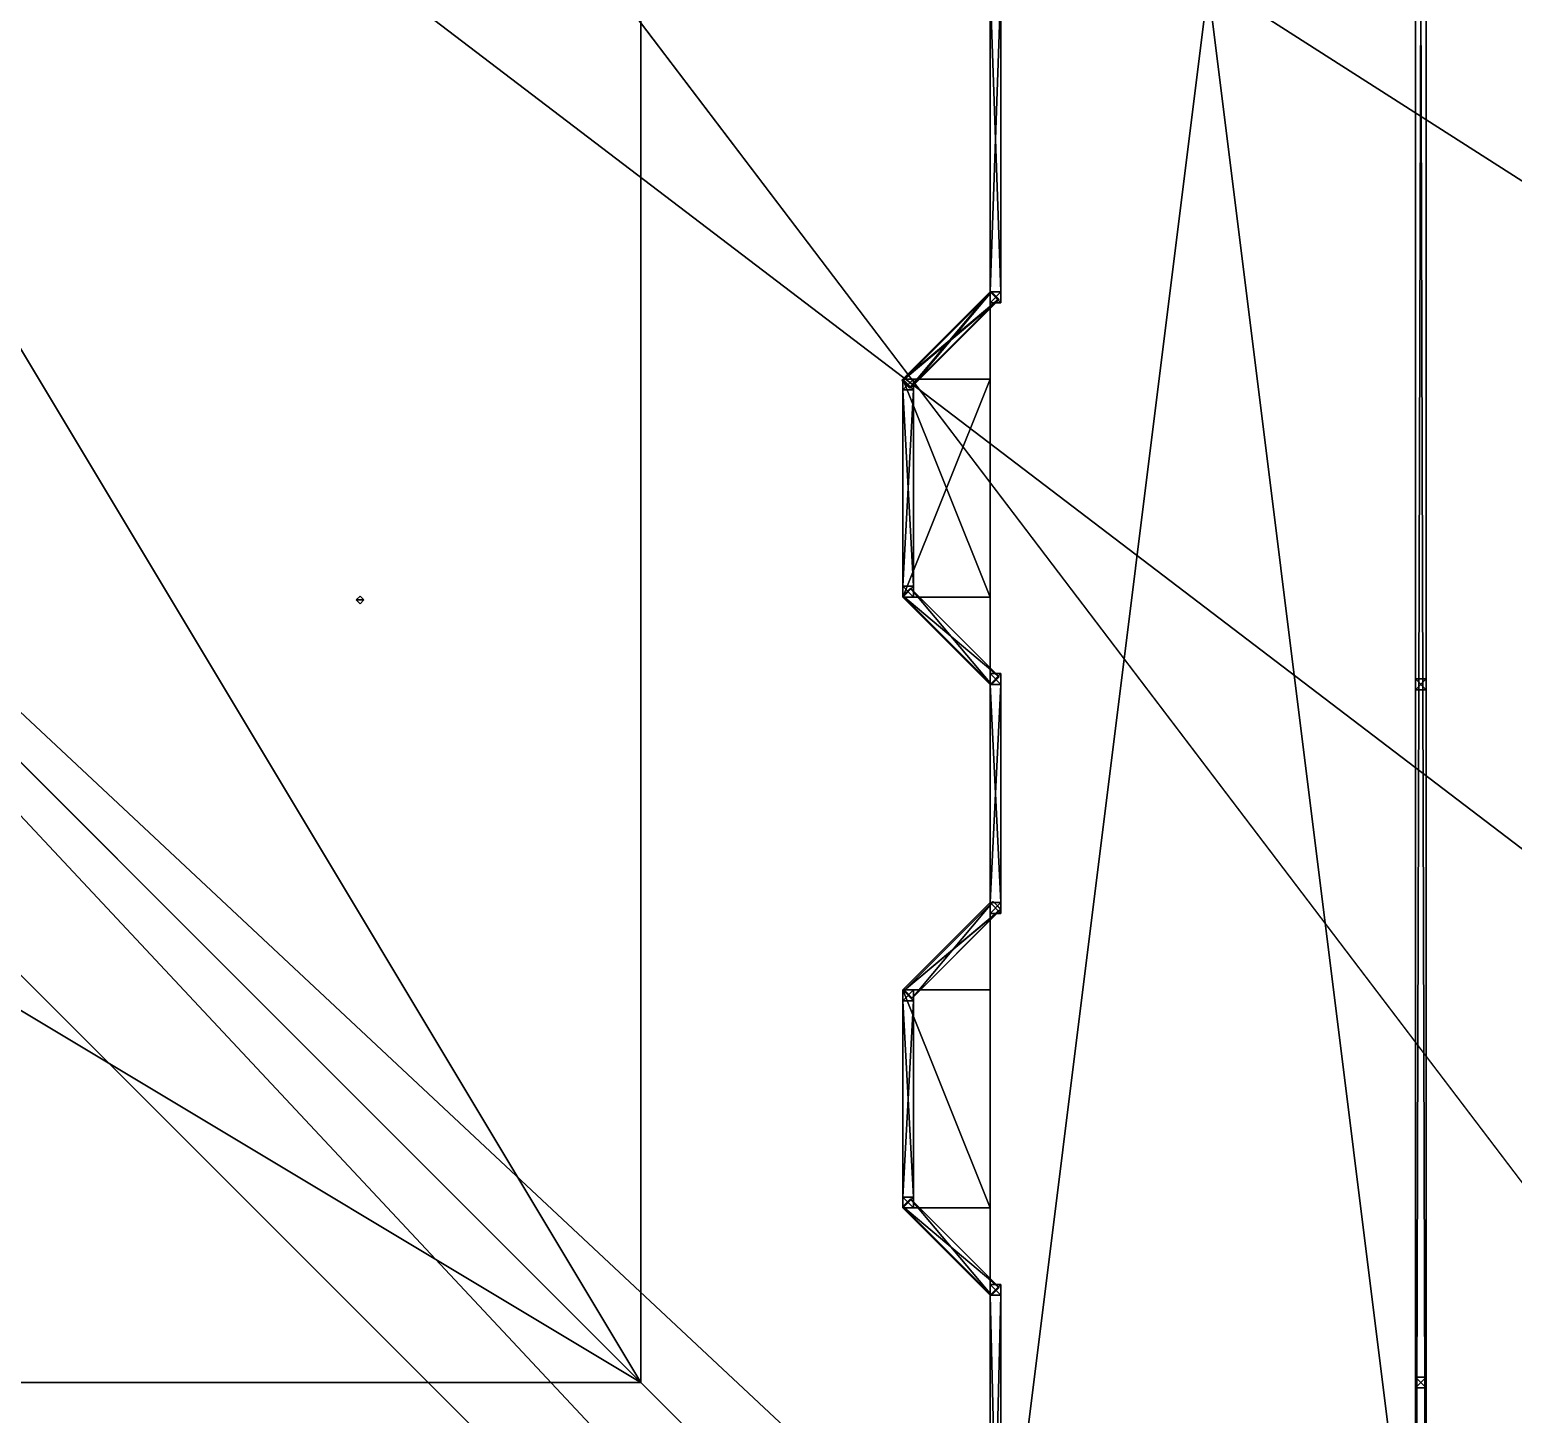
# Model space of a CAD drawing. Extents: x -6144 to 9632, y -5120 to 9632.
# Drawn here: x -736 to -192, y -3084 to -2576 of the extents above; entities that cross this region are included whole.
import ezdxf

# ---------------------------------------------------------------- set-up
doc = ezdxf.new("R2010")
doc.units = 0

msp = doc.modelspace()

# ---------------------------------------------------------------- meshes
at = {"layer": 'OBJECT001', "color": 50}
mesh = msp.add_polyface(dxfattribs=at)
corners = [(-2233, -1429, 4992), (-2233, -1429, -10688), (-2155, -1351, -10688), (-2155, -1351, 4992), (-2155, -3769, 4992), (-2155, -3769, -10688), (-2233, -3691, -10688), (-2233, -3691, 4992), (185, -3691, 4992), (185, -3691, -10688), (107, -3769, -10688), (107, -3769, 4992), (107, -1351, 4992), (107, -1351, -10688), (185, -1429, -10688), (185, -1429, 4992)]
mesh.append_faces([[corners[k] for k in face] for face in [(1, 3, 0), (5, 7, 4), (9, 11, 8), (13, 15, 12), (6, 0, 7), (14, 8, 15), (10, 4, 11), (2, 12, 3), (1, 13, 2), (11, 15, 8)]], dxfattribs={"vtx0": -1})
mesh.append_faces([[corners[k] for k in face] for face in [(1, 5, 10), (1, 10, 9), (1, 9, 14), (1, 14, 13), (11, 7, 0), (11, 0, 3), (11, 3, 12), (11, 12, 15)]], dxfattribs={"vtx0": -1, "vtx2": -1})
mesh.append_faces([[corners[k] for k in face] for face in [(1, 2, 3), (5, 6, 7), (9, 10, 11), (13, 14, 15), (6, 1, 0), (14, 9, 8), (10, 5, 4), (2, 13, 12), (1, 6, 5), (11, 4, 7)]], dxfattribs={"vtx2": -1})
at = {"layer": 'OBJECT1043', "color": 50}
mesh = msp.add_polyface(dxfattribs=at)
corners = [(-416, -2780, 5316), (-416, -2780, 5312), (-416, -2708, 5312), (-416, -2708, 5316), (-412, -2708, 5316), (-412, -2708, 5312), (-412, -2780, 5312), (-412, -2780, 5316)]
mesh.append_faces([[corners[k] for k in face] for face in [(1, 3, 0), (5, 7, 4), (6, 0, 7), (2, 4, 3), (1, 5, 2), (3, 7, 0)]], dxfattribs={"vtx0": -1})
mesh.append_faces([[corners[k] for k in face] for face in [(1, 2, 3), (5, 6, 7), (6, 1, 0), (2, 5, 4), (1, 6, 5), (3, 4, 7)]], dxfattribs={"vtx2": -1})
at = {"layer": 'OBJECT1053', "color": 50}
mesh = msp.add_polyface(dxfattribs=at)
corners = [(-380.640625, -3037.164063, 5360), (-383.473511, -3040, 5360), (-416, -3007.46875, 5360), (-413.171875, -3004.640625, 5360), (-380.646942, -3037.168701, 5356), (-383.471588, -3040, 5356), (-413.174469, -3004.641113, 5356), (-416, -3007.467285, 5356)]
mesh.append_faces([[corners[k] for k in face] for face in [(1, 3, 0), (0, 5, 1), (3, 7, 6), (0, 6, 4), (2, 5, 7), (7, 4, 6)]], dxfattribs={"vtx0": -1})
mesh.append_faces([[corners[k] for k in face] for face in [(1, 2, 3), (0, 4, 5), (3, 2, 7), (0, 3, 6), (2, 1, 5), (7, 5, 4)]], dxfattribs={"vtx2": -1})
at = {"layer": 'OBJECT1079', "color": 50}
mesh = msp.add_polyface(dxfattribs=at)
corners = [(-412, -2932, 5316), (-412, -2932, 5312), (-412, -3004, 5312), (-412, -3004, 5316), (-416, -3004, 5312), (-416, -3004, 5316), (-416, -2932, 5312), (-416, -2932, 5316)]
mesh.append_faces([[corners[k] for k in face] for face in [(1, 3, 0), (2, 5, 3), (1, 7, 6), (2, 6, 4), (0, 5, 7), (4, 7, 5)]], dxfattribs={"vtx0": -1})
mesh.append_faces([[corners[k] for k in face] for face in [(1, 2, 3), (2, 4, 5), (1, 0, 7), (2, 1, 6), (0, 3, 5), (4, 6, 7)]], dxfattribs={"vtx2": -1})
at = {"layer": 'OBJECT1117', "color": 50}
mesh = msp.add_polyface(dxfattribs=at)
corners = [(-416, -2704.535156, 5356), (-413.1763, -2707.362793, 5356), (-380.648438, -2674.828125, 5356), (-383.46875, -2672, 5356), (-413.171875, -2707.363281, 5360), (-416, -2704.53125, 5360), (-383.476563, -2672, 5360), (-380.642975, -2674.827637, 5360)]
mesh.append_faces([[corners[k] for k in face] for face in [(1, 3, 0), (5, 7, 4), (0, 4, 1), (2, 6, 3), (3, 5, 0), (1, 7, 2)]], dxfattribs={"vtx0": -1})
mesh.append_faces([[corners[k] for k in face] for face in [(1, 2, 3), (5, 6, 7), (0, 5, 4), (2, 7, 6), (3, 6, 5), (1, 4, 7)]], dxfattribs={"vtx2": -1})
at = {"layer": 'OBJECT1128', "color": 50}
mesh = msp.add_polyface(dxfattribs=at)
corners = [(-413.171875, -3004.640625, 5280), (-380.643951, -3037.171631, 5280), (-380.652344, -3037.171875, 5312), (-413.175781, -3004.644531, 5312), (-383.46875, -3040, 5280), (-416, -3007.468262, 5280), (-416, -3007.46875, 5312), (-383.472107, -3040, 5312)]
mesh.append_faces([[corners[k] for k in face] for face in [(1, 3, 0), (1, 5, 4), (3, 7, 6), (0, 6, 5), (1, 7, 2), (5, 7, 4)]], dxfattribs={"vtx0": -1})
mesh.append_faces([[corners[k] for k in face] for face in [(1, 2, 3), (1, 0, 5), (3, 2, 7), (0, 3, 6), (1, 4, 7), (5, 6, 7)]], dxfattribs={"vtx2": -1})
at = {"layer": 'OBJECT1177', "color": 50}
mesh = msp.add_polyface(dxfattribs=at)
corners = [(-412.526062, -2931, 5312), (-412.525055, -2931, 5280), (-415.358398, -2928.166016, 5280), (-415.35788, -2928.168457, 5312), (-380, -2898.472656, 5280), (-380, -2898.471924, 5312), (-382.831909, -2895.637207, 5280), (-382.828125, -2895.636719, 5312)]
mesh.append_faces([[corners[k] for k in face] for face in [(1, 3, 0), (1, 5, 4), (2, 7, 3), (2, 4, 6), (0, 7, 5), (6, 5, 7)]], dxfattribs={"vtx0": -1})
mesh.append_faces([[corners[k] for k in face] for face in [(1, 2, 3), (1, 0, 5), (2, 6, 7), (2, 1, 4), (0, 3, 7), (6, 4, 5)]], dxfattribs={"vtx2": -1})
at = {"layer": 'OBJECT1216', "color": 50}
mesh = msp.add_polyface(dxfattribs=at)
corners = [(-415.347656, -2928.171875, 5356), (-412.521912, -2931, 5356), (-380, -2898.476563, 5356), (-382.828125, -2895.640625, 5356), (-412.527344, -2931, 5360), (-415.347656, -2928.175781, 5360), (-382.824219, -2895.640625, 5360), (-380, -2898.468262, 5360)]
mesh.append_faces([[corners[k] for k in face] for face in [(1, 3, 0), (5, 7, 4), (0, 4, 1), (2, 6, 3), (3, 5, 0), (1, 7, 2)]], dxfattribs={"vtx0": -1})
mesh.append_faces([[corners[k] for k in face] for face in [(1, 2, 3), (5, 6, 7), (0, 5, 4), (2, 7, 6), (3, 6, 5), (1, 4, 7)]], dxfattribs={"vtx2": -1})
at = {"layer": 'OBJECT1247', "color": 50}
mesh = msp.add_polyface(dxfattribs=at)
corners = [(-228, -3074, 5316), (-228, -3074, 5104), (-228, -3070, 5104), (-228, -3070, 5316), (-224, -3070, 5316), (-224, -3070, 5104), (-224, -3074, 5104), (-224, -3074, 5316)]
mesh.append_faces([[corners[k] for k in face] for face in [(1, 3, 0), (5, 7, 4), (6, 0, 7), (2, 4, 3), (1, 5, 2), (3, 7, 0)]], dxfattribs={"vtx0": -1})
mesh.append_faces([[corners[k] for k in face] for face in [(1, 2, 3), (5, 6, 7), (6, 1, 0), (2, 5, 4), (1, 6, 5), (3, 4, 7)]], dxfattribs={"vtx2": -1})
at = {"layer": 'OBJECT1299', "color": 50}
mesh = msp.add_polyface(dxfattribs=at)
corners = [(-416, -2780, 5360), (-416, -2780, 5356), (-416, -2708, 5356), (-416, -2708, 5360), (-412, -2708, 5360), (-412, -2708, 5356), (-412, -2780, 5356), (-412, -2780, 5360)]
mesh.append_faces([[corners[k] for k in face] for face in [(1, 3, 0), (5, 7, 4), (6, 0, 7), (2, 4, 3), (1, 5, 2), (3, 7, 0)]], dxfattribs={"vtx0": -1})
mesh.append_faces([[corners[k] for k in face] for face in [(1, 2, 3), (5, 6, 7), (6, 1, 0), (2, 5, 4), (1, 6, 5), (3, 4, 7)]], dxfattribs={"vtx2": -1})
at = {"layer": 'OBJECT1337', "color": 50}
mesh = msp.add_polyface(dxfattribs=at)
corners = [(-228, -2818, 5316), (-228, -2818, 5104), (-228, -2814, 5104), (-228, -2814, 5316), (-224, -2814, 5316), (-224, -2814, 5104), (-224, -2818, 5104), (-224, -2818, 5316)]
mesh.append_faces([[corners[k] for k in face] for face in [(1, 3, 0), (5, 7, 4), (6, 0, 7), (2, 4, 3), (1, 5, 2), (3, 7, 0)]], dxfattribs={"vtx0": -1})
mesh.append_faces([[corners[k] for k in face] for face in [(1, 2, 3), (5, 6, 7), (6, 1, 0), (2, 5, 4), (1, 6, 5), (3, 4, 7)]], dxfattribs={"vtx2": -1})
at = {"layer": 'OBJECT1338', "color": 50}
mesh = msp.add_polyface(dxfattribs=at)
corners = [(-416, -2784, 5360), (-416, -2784, 5104), (-416, -2780, 5104), (-416, -2780, 5360), (-412, -2780, 5360), (-412, -2780, 5104), (-412, -2784, 5104), (-412, -2784, 5360)]
mesh.append_faces([[corners[k] for k in face] for face in [(1, 3, 0), (5, 7, 4), (6, 0, 7), (2, 4, 3), (1, 5, 2), (3, 7, 0)]], dxfattribs={"vtx0": -1})
mesh.append_faces([[corners[k] for k in face] for face in [(1, 2, 3), (5, 6, 7), (6, 1, 0), (2, 5, 4), (1, 6, 5), (3, 4, 7)]], dxfattribs={"vtx2": -1})
at = {"layer": 'OBJECT1350', "color": 50}
mesh = msp.add_polyface(dxfattribs=at)
corners = [(-384, -3036, 5104), (-384, -3040, 5104), (-380, -3040, 5104), (-380, -3036, 5104), (-384, -3040, 5360), (-384, -3036, 5360), (-380, -3036, 5360), (-380, -3040, 5360)]
mesh.append_faces([[corners[k] for k in face] for face in [(1, 3, 0), (5, 7, 4), (0, 4, 1), (2, 6, 3), (1, 7, 2), (3, 5, 0)]], dxfattribs={"vtx0": -1})
mesh.append_faces([[corners[k] for k in face] for face in [(1, 2, 3), (5, 6, 7), (0, 5, 4), (2, 7, 6), (1, 4, 7), (3, 6, 5)]], dxfattribs={"vtx2": -1})
at = {"layer": 'OBJECT1362', "color": 50}
mesh = msp.add_polyface(dxfattribs=at)
corners = [(-412, -2708, 5104), (-416, -2708, 5104), (-416, -2708, 5360), (-412, -2708, 5360), (-416, -2704, 5104), (-412, -2704, 5104), (-412, -2704, 5360), (-416, -2704, 5360)]
mesh.append_faces([[corners[k] for k in face] for face in [(1, 3, 0), (5, 7, 4), (4, 0, 5), (2, 6, 3), (1, 7, 2), (5, 3, 6)]], dxfattribs={"vtx0": -1})
mesh.append_faces([[corners[k] for k in face] for face in [(1, 2, 3), (5, 6, 7), (4, 1, 0), (2, 7, 6), (1, 4, 7), (5, 0, 3)]], dxfattribs={"vtx2": -1})
at = {"layer": 'OBJECT1364', "color": 50}
mesh = msp.add_polyface(dxfattribs=at)
corners = [(-381, -2674.828125, 5312), (-413.525757, -2707.356934, 5312), (-413.527344, -2707.359375, 5316), (-381, -2674.832031, 5316), (-416.355469, -2704.527344, 5312), (-383.828125, -2672, 5312), (-383.835938, -2672, 5316), (-416.358734, -2704.525879, 5316)]
mesh.append_faces([[corners[k] for k in face] for face in [(1, 3, 0), (5, 7, 4), (4, 0, 5), (2, 6, 3), (5, 3, 6), (1, 7, 2)]], dxfattribs={"vtx0": -1})
mesh.append_faces([[corners[k] for k in face] for face in [(1, 2, 3), (5, 6, 7), (4, 1, 0), (2, 7, 6), (5, 0, 3), (1, 4, 7)]], dxfattribs={"vtx2": -1})
at = {"layer": 'OBJECT1368', "color": 50}
mesh = msp.add_polyface(dxfattribs=at)
corners = [(-416.347656, -2704.527344, 5280), (-413.527344, -2707.351563, 5280), (-381, -2674.828125, 5280), (-383.823853, -2672, 5280), (-413.527344, -2707.355469, 5312), (-416.354797, -2704.525879, 5312), (-383.828125, -2672, 5312), (-381, -2674.824219, 5312)]
mesh.append_faces([[corners[k] for k in face] for face in [(1, 3, 0), (5, 7, 4), (2, 6, 3), (0, 4, 1), (1, 7, 2), (3, 5, 0)]], dxfattribs={"vtx0": -1})
mesh.append_faces([[corners[k] for k in face] for face in [(1, 2, 3), (5, 6, 7), (2, 7, 6), (0, 5, 4), (1, 4, 7), (3, 6, 5)]], dxfattribs={"vtx2": -1})
at = {"layer": 'OBJECT1424', "color": 50}
mesh = msp.add_polyface(dxfattribs=at)
corners = [(-384, -2676, 5360), (-384, -2676, 5104), (-384, -2672, 5104), (-384, -2672, 5360), (-380, -2672, 5360), (-380, -2672, 5104), (-380, -2676, 5104), (-380, -2676, 5360)]
mesh.append_faces([[corners[k] for k in face] for face in [(1, 3, 0), (5, 7, 4), (6, 0, 7), (2, 4, 3), (1, 5, 2), (3, 7, 0)]], dxfattribs={"vtx0": -1})
mesh.append_faces([[corners[k] for k in face] for face in [(1, 2, 3), (5, 6, 7), (6, 1, 0), (2, 5, 4), (1, 6, 5), (3, 4, 7)]], dxfattribs={"vtx2": -1})
at = {"layer": 'OBJECT1429', "color": 50}
mesh = msp.add_polyface(dxfattribs=at)
corners = [(-224, -1871, 5316), (-224, -1871, 5312), (-224, -3249, 5312), (-224, -3249, 5316), (-228, -3249, 5312), (-228, -3249, 5316), (-228, -1871, 5312), (-228, -1871, 5316)]
mesh.append_faces([[corners[k] for k in face] for face in [(1, 3, 0), (2, 5, 3), (1, 7, 6), (2, 6, 4), (0, 5, 7), (4, 7, 5)]], dxfattribs={"vtx0": -1})
mesh.append_faces([[corners[k] for k in face] for face in [(1, 2, 3), (2, 4, 5), (1, 0, 7), (2, 1, 6), (0, 3, 5), (4, 6, 7)]], dxfattribs={"vtx2": -1})
at = {"layer": 'OBJECT1460', "color": 50}
mesh = msp.add_polyface(dxfattribs=at)
corners = [(-384, -3200, 5316), (-384, -3200, 5312), (-384, -3040, 5312), (-384, -3040, 5316), (-380, -3040, 5316), (-380, -3040, 5312), (-380, -3200, 5312), (-380, -3200, 5316)]
mesh.append_faces([[corners[k] for k in face] for face in [(1, 3, 0), (5, 7, 4), (6, 0, 7), (2, 4, 3), (1, 5, 2), (3, 7, 0)]], dxfattribs={"vtx0": -1})
mesh.append_faces([[corners[k] for k in face] for face in [(1, 2, 3), (5, 6, 7), (6, 1, 0), (2, 5, 4), (1, 6, 5), (3, 4, 7)]], dxfattribs={"vtx2": -1})
at = {"layer": 'OBJECT1468', "color": 50}
mesh = msp.add_polyface(dxfattribs=at)
corners = [(-380.6474, -2813.172607, 5360), (-380.647858, -2813.171143, 5356), (-383.473907, -2816, 5356), (-383.472626, -2816, 5360), (-413.174011, -2780.643066, 5356), (-413.173492, -2780.644531, 5360), (-416, -2783.471191, 5360), (-416, -2783.470703, 5356)]
mesh.append_faces([[corners[k] for k in face] for face in [(1, 3, 0), (5, 7, 4), (4, 0, 5), (2, 6, 3), (7, 1, 4), (3, 5, 0)]], dxfattribs={"vtx0": -1})
mesh.append_faces([[corners[k] for k in face] for face in [(1, 2, 3), (5, 6, 7), (4, 1, 0), (2, 7, 6), (7, 2, 1), (3, 6, 5)]], dxfattribs={"vtx2": -1})
at = {"layer": 'OBJECT1469', "color": 50}
mesh = msp.add_polyface(dxfattribs=at)
corners = [(-415.359375, -2928.171875, 5312), (-412.53125, -2931, 5312), (-380, -2898.472656, 5312), (-382.832489, -2895.638184, 5312), (-412.527344, -2931, 5316), (-415.356873, -2928.168457, 5316), (-382.828125, -2895.632813, 5316), (-380, -2898.46875, 5316)]
mesh.append_faces([[corners[k] for k in face] for face in [(1, 3, 0), (5, 7, 4), (2, 6, 3), (0, 4, 1), (1, 7, 2), (3, 5, 0)]], dxfattribs={"vtx0": -1})
mesh.append_faces([[corners[k] for k in face] for face in [(1, 2, 3), (5, 6, 7), (2, 7, 6), (0, 5, 4), (1, 4, 7), (3, 6, 5)]], dxfattribs={"vtx2": -1})
at = {"layer": 'OBJECT1506', "color": 50}
mesh = msp.add_polyface(dxfattribs=at)
corners = [(-416, -3004, 5360), (-416, -3004, 5356), (-416, -2932, 5356), (-416, -2932, 5360), (-412, -2932, 5360), (-412, -2932, 5356), (-412, -3004, 5356), (-412, -3004, 5360)]
mesh.append_faces([[corners[k] for k in face] for face in [(1, 3, 0), (5, 7, 4), (6, 0, 7), (2, 4, 3), (1, 5, 2), (3, 7, 0)]], dxfattribs={"vtx0": -1})
mesh.append_faces([[corners[k] for k in face] for face in [(1, 2, 3), (5, 6, 7), (6, 1, 0), (2, 5, 4), (1, 6, 5), (3, 4, 7)]], dxfattribs={"vtx2": -1})
at = {"layer": 'OBJECT1516', "color": 50}
mesh = msp.add_polyface(dxfattribs=at)
corners = [(-416, -3008, 5360), (-416, -3008, 5104), (-416, -3004, 5104), (-416, -3004, 5360), (-412, -3004, 5360), (-412, -3004, 5104), (-412, -3008, 5104), (-412, -3008, 5360)]
mesh.append_faces([[corners[k] for k in face] for face in [(1, 3, 0), (5, 7, 4), (6, 0, 7), (2, 4, 3), (1, 5, 2), (3, 7, 0)]], dxfattribs={"vtx0": -1})
mesh.append_faces([[corners[k] for k in face] for face in [(1, 2, 3), (5, 6, 7), (6, 1, 0), (2, 5, 4), (1, 6, 5), (3, 4, 7)]], dxfattribs={"vtx2": -1})
at = {"layer": 'OBJECT1534', "color": 50}
mesh = msp.add_polyface(dxfattribs=at)
corners = [(-416, -2780, 5312), (-416, -2780, 5280), (-416, -2708, 5280), (-416, -2708, 5312), (-412, -2708, 5312), (-412, -2708, 5280), (-412, -2780, 5280), (-412, -2780, 5312)]
mesh.append_faces([[corners[k] for k in face] for face in [(1, 3, 0), (5, 7, 4), (6, 0, 7), (2, 4, 3), (1, 5, 2), (3, 7, 0)]], dxfattribs={"vtx0": -1})
mesh.append_faces([[corners[k] for k in face] for face in [(1, 2, 3), (5, 6, 7), (6, 1, 0), (2, 5, 4), (1, 6, 5), (3, 4, 7)]], dxfattribs={"vtx2": -1})
at = {"layer": 'OBJECT1563', "color": 50}
mesh = msp.add_polyface(dxfattribs=at)
corners = [(-413.175781, -3004.636719, 5312), (-380.644043, -3037.171387, 5312), (-380.652344, -3037.171875, 5316), (-413.179688, -3004.640625, 5316), (-383.472656, -3040, 5312), (-416, -3007.470215, 5312), (-416, -3007.464844, 5316), (-383.472198, -3040, 5316)]
mesh.append_faces([[corners[k] for k in face] for face in [(1, 3, 0), (1, 5, 4), (3, 7, 6), (0, 6, 5), (1, 7, 2), (5, 7, 4)]], dxfattribs={"vtx0": -1})
mesh.append_faces([[corners[k] for k in face] for face in [(1, 2, 3), (1, 0, 5), (3, 2, 7), (0, 3, 6), (1, 4, 7), (5, 6, 7)]], dxfattribs={"vtx2": -1})
at = {"layer": 'OBJECT1591', "color": 50}
mesh = msp.add_polyface(dxfattribs=at)
corners = [(-413.171875, -2780.640625, 5312), (-416, -2783.472656, 5312), (-383.46875, -2816, 5312), (-380.645172, -2813.17041, 5312), (-380.644531, -2813.171875, 5316), (-383.46875, -2816, 5316), (-416, -2783.46875, 5316), (-413.171417, -2780.64209, 5316)]
mesh.append_faces([[corners[k] for k in face] for face in [(1, 3, 0), (5, 7, 4), (0, 6, 1), (2, 4, 3), (1, 5, 2), (3, 7, 0)]], dxfattribs={"vtx0": -1})
mesh.append_faces([[corners[k] for k in face] for face in [(1, 2, 3), (5, 6, 7), (0, 7, 6), (2, 5, 4), (1, 6, 5), (3, 4, 7)]], dxfattribs={"vtx2": -1})
at = {"layer": 'OBJECT1604', "color": 50}
mesh = msp.add_polyface(dxfattribs=at)
corners = [(-416, -3004, 5312), (-416, -3004, 5280), (-416, -2932, 5280), (-416, -2932, 5312), (-412, -2932, 5312), (-412, -2932, 5280), (-412, -3004, 5280), (-412, -3004, 5312)]
mesh.append_faces([[corners[k] for k in face] for face in [(1, 3, 0), (5, 7, 4), (6, 0, 7), (2, 4, 3), (1, 5, 2), (3, 7, 0)]], dxfattribs={"vtx0": -1})
mesh.append_faces([[corners[k] for k in face] for face in [(1, 2, 3), (5, 6, 7), (6, 1, 0), (2, 5, 4), (1, 6, 5), (3, 4, 7)]], dxfattribs={"vtx2": -1})
at = {"layer": 'OBJECT1626', "color": 50}
mesh = msp.add_polyface(dxfattribs=at)
corners = [(-384, -2816, 5360), (-384, -2816, 5104), (-384, -2812, 5104), (-384, -2812, 5360), (-380, -2812, 5360), (-380, -2812, 5104), (-380, -2816, 5104), (-380, -2816, 5360)]
mesh.append_faces([[corners[k] for k in face] for face in [(1, 3, 0), (5, 7, 4), (6, 0, 7), (2, 4, 3), (1, 5, 2), (3, 7, 0)]], dxfattribs={"vtx0": -1})
mesh.append_faces([[corners[k] for k in face] for face in [(1, 2, 3), (5, 6, 7), (6, 1, 0), (2, 5, 4), (1, 6, 5), (3, 4, 7)]], dxfattribs={"vtx2": -1})
at = {"layer": 'OBJECT1683', "color": 50}
mesh = msp.add_polyface(dxfattribs=at)
corners = [(-384, -2896, 5312), (-384, -2896, 5280), (-384, -2816, 5280), (-384, -2816, 5312), (-380, -2816, 5312), (-380, -2816, 5280), (-380, -2896, 5280), (-380, -2896, 5312)]
mesh.append_faces([[corners[k] for k in face] for face in [(1, 3, 0), (5, 7, 4), (6, 0, 7), (2, 4, 3), (1, 5, 2), (3, 7, 0)]], dxfattribs={"vtx0": -1})
mesh.append_faces([[corners[k] for k in face] for face in [(1, 2, 3), (5, 6, 7), (6, 1, 0), (2, 5, 4), (1, 6, 5), (3, 4, 7)]], dxfattribs={"vtx2": -1})
at = {"layer": 'OBJECT181', "color": 50}
mesh = msp.add_polyface(dxfattribs=at)
corners = [(-2304, -1280, -11360), (2304, -1280, -11360), (2304, -1280, -11328), (-2304, -1280, -11328), (-2304, -4224, -11360), (2304, -4224, -11360), (-2304, -4224, -11328), (2304, -4224, -11328)]
mesh.append_faces([[corners[k] for k in face] for face in [(1, 3, 0), (0, 5, 1), (3, 7, 6), (0, 6, 4), (1, 7, 2), (4, 7, 5)]], dxfattribs={"vtx0": -1})
mesh.append_faces([[corners[k] for k in face] for face in [(1, 2, 3), (0, 4, 5), (3, 2, 7), (0, 3, 6), (1, 5, 7), (4, 6, 7)]], dxfattribs={"vtx2": -1})
at = {"layer": 'OBJECT353', "color": 50}
mesh = msp.add_polyface(dxfattribs=at)
corners = [(-1536, -3072, 5104), (-1536, -2048, 5104), (-1152, -2432, 5168), (-1152, -2688, 5168), (-896, -2688, 5168), (-896, -2432, 5168), (-512, -2048, 5104), (-512, -3072, 5104)]
mesh.append_faces([[corners[k] for k in face] for face in [(1, 3, 0), (5, 7, 4), (0, 6, 1), (2, 4, 3), (3, 7, 0), (5, 1, 6)]], dxfattribs={"vtx0": -1})
mesh.append_faces([[corners[k] for k in face] for face in [(1, 2, 3), (5, 6, 7), (0, 7, 6), (2, 5, 4), (3, 4, 7), (5, 2, 1)]], dxfattribs={"vtx2": -1})
at = {"layer": 'OBJECT354', "color": 50}
mesh = msp.add_polyface(dxfattribs=at)
corners = [(-2155, -3691, 5104), (-2155, -3691, 4992), (-2155, -1429, 4992), (-2155, -1429, 5104), (107, -1429, 5104), (107, -1429, 4992), (107, -3691, 4992), (107, -3691, 5104)]
mesh.append_faces([[corners[k] for k in face] for face in [(1, 3, 0), (5, 7, 4), (6, 0, 7), (2, 4, 3), (1, 5, 2), (3, 7, 0)]], dxfattribs={"vtx0": -1})
mesh.append_faces([[corners[k] for k in face] for face in [(1, 2, 3), (5, 6, 7), (6, 1, 0), (2, 5, 4), (1, 6, 5), (3, 4, 7)]], dxfattribs={"vtx2": -1})
at = {"layer": 'OBJECT355', "color": 50}
mesh = msp.add_polyface(dxfattribs=at)
corners = [(-6144, -5120, 9664), (-6144, -5120, 9408), (-6144, 3840, 9408), (-6144, 3840, 9664), (2560, 3840, 9664), (2560, 3840, 9408), (2560, -5120, 9408), (2560, -5120, 9664)]
mesh.append_faces([[corners[k] for k in face] for face in [(1, 3, 0), (5, 7, 4), (6, 0, 7), (2, 4, 3), (1, 5, 2), (3, 7, 0)]], dxfattribs={"vtx0": -1})
mesh.append_faces([[corners[k] for k in face] for face in [(1, 2, 3), (5, 6, 7), (6, 1, 0), (2, 5, 4), (1, 6, 5), (3, 4, 7)]], dxfattribs={"vtx2": -1})
at = {"layer": 'OBJECT356', "color": 50}
mesh = msp.add_polyface(dxfattribs=at)
corners = [(2560, -5120, -11616), (-6144, -5120, -11616), (-6144, -5120, -11360), (2560, -5120, -11360), (-6144, 3840, -11616), (2560, 3840, -11616), (2560, 3840, -11360), (-6144, 3840, -11360)]
mesh.append_faces([[corners[k] for k in face] for face in [(1, 3, 0), (5, 7, 4), (4, 0, 5), (2, 6, 3), (1, 7, 2), (5, 3, 6)]], dxfattribs={"vtx0": -1})
mesh.append_faces([[corners[k] for k in face] for face in [(1, 2, 3), (5, 6, 7), (4, 1, 0), (2, 7, 6), (1, 4, 7), (5, 0, 3)]], dxfattribs={"vtx2": -1})
at = {"layer": 'OBJECT527', "color": 50}
mesh = msp.add_polyface(dxfattribs=at)
corners = [(-416, -2784, 5280), (-416, -2784, 5272), (-416, -2704, 5272), (-416, -2704, 5280), (-384, -2704, 5280), (-384, -2704, 5272), (-384, -2784, 5272), (-384, -2784, 5280)]
mesh.append_faces([[corners[k] for k in face] for face in [(1, 3, 0), (5, 7, 4), (6, 0, 7), (2, 4, 3), (1, 5, 2), (3, 7, 0)]], dxfattribs={"vtx0": -1})
mesh.append_faces([[corners[k] for k in face] for face in [(1, 2, 3), (5, 6, 7), (6, 1, 0), (2, 5, 4), (1, 6, 5), (3, 4, 7)]], dxfattribs={"vtx2": -1})
at = {"layer": 'OBJECT528', "color": 50}
mesh = msp.add_polyface(dxfattribs=at)
corners = [(-384, -2784, 5280), (-384, -2784, 5272), (-384, -2816, 5272), (-384, -2816, 5280), (-416, -2784, 5272), (-416, -2784, 5280)]
mesh.append_faces([[corners[k] for k in face] for face in [(1, 4, 2), (0, 3, 5)]])
mesh.append_faces([[corners[k] for k in face] for face in [(1, 3, 0), (1, 5, 4), (2, 5, 3)]], dxfattribs={"vtx0": -1})
mesh.append_faces([[corners[k] for k in face] for face in [(1, 2, 3), (1, 0, 5), (2, 4, 5)]], dxfattribs={"vtx2": -1})
at = {"layer": 'OBJECT529', "color": 50}
mesh = msp.add_polyface(dxfattribs=at)
corners = [(-384, -2896, 5272), (-384, -2928, 5272), (-384, -2928, 5280), (-384, -2896, 5280), (-416, -2928, 5272), (-416, -2928, 5280)]
mesh.append_faces([[corners[k] for k in face] for face in [(1, 0, 4), (2, 5, 3)]])
mesh.append_faces([[corners[k] for k in face] for face in [(1, 3, 0), (1, 5, 2), (4, 3, 5)]], dxfattribs={"vtx0": -1})
mesh.append_faces([[corners[k] for k in face] for face in [(1, 2, 3), (1, 4, 5), (4, 0, 3)]], dxfattribs={"vtx2": -1})
at = {"layer": 'OBJECT530', "color": 50}
mesh = msp.add_polyface(dxfattribs=at)
corners = [(-416, -2928, 5272), (-384, -2928, 5272), (-384, -2928, 5280), (-416, -2928, 5280), (-416, -3008, 5272), (-384, -3008, 5272), (-416, -3008, 5280), (-384, -3008, 5280)]
mesh.append_faces([[corners[k] for k in face] for face in [(1, 3, 0), (0, 5, 1), (3, 7, 6), (0, 6, 4), (1, 7, 2), (4, 7, 5)]], dxfattribs={"vtx0": -1})
mesh.append_faces([[corners[k] for k in face] for face in [(1, 2, 3), (0, 4, 5), (3, 2, 7), (0, 3, 6), (1, 5, 7), (4, 6, 7)]], dxfattribs={"vtx2": -1})
at = {"layer": 'OBJECT531', "color": 50}
mesh = msp.add_polyface(dxfattribs=at)
corners = [(-384, -3008, 5280), (-384, -3008, 5272), (-384, -3040, 5272), (-384, -3040, 5280), (-416, -3008, 5272), (-416, -3008, 5280)]
mesh.append_faces([[corners[k] for k in face] for face in [(1, 4, 2), (0, 3, 5)]])
mesh.append_faces([[corners[k] for k in face] for face in [(1, 3, 0), (1, 5, 4), (2, 5, 3)]], dxfattribs={"vtx0": -1})
mesh.append_faces([[corners[k] for k in face] for face in [(1, 2, 3), (1, 0, 5), (2, 4, 5)]], dxfattribs={"vtx2": -1})
at = {"layer": 'OBJECT567', "color": 50}
mesh = msp.add_polyface(dxfattribs=at)
corners = [(-384, -2672, 5272), (-384, -2704, 5272), (-384, -2704, 5280), (-384, -2672, 5280), (-416, -2704, 5272), (-416, -2704, 5280)]
mesh.append_faces([[corners[k] for k in face] for face in [(1, 0, 4), (2, 5, 3)]])
mesh.append_faces([[corners[k] for k in face] for face in [(1, 3, 0), (1, 5, 2), (4, 3, 5)]], dxfattribs={"vtx0": -1})
mesh.append_faces([[corners[k] for k in face] for face in [(1, 2, 3), (1, 4, 5), (4, 0, 3)]], dxfattribs={"vtx2": -1})
at = {"layer": 'OBJECT568', "color": 50}
mesh = msp.add_polyface(dxfattribs=at)
corners = [(-384, -3200, 5280), (-384, -3200, 5272), (-384, -1920, 5272), (-384, -1920, 5280), (-224, -1920, 5280), (-224, -1920, 5272), (-224, -3200, 5272), (-224, -3200, 5280)]
mesh.append_faces([[corners[k] for k in face] for face in [(1, 3, 0), (5, 7, 4), (6, 0, 7), (2, 4, 3), (1, 5, 2), (3, 7, 0)]], dxfattribs={"vtx0": -1})
mesh.append_faces([[corners[k] for k in face] for face in [(1, 2, 3), (5, 6, 7), (6, 1, 0), (2, 5, 4), (1, 6, 5), (3, 4, 7)]], dxfattribs={"vtx2": -1})
at = {"layer": 'OBJECT734', "color": 50}
mesh = msp.add_polyface(dxfattribs=at)
corners = [(-5888, -4864, -320), (-5888, -4864, -576), (-5888, 3584, -576), (-5888, 3584, -320), (2304, 3584, -320), (2304, 3584, -576), (2304, -4864, -576), (2304, -4864, -320)]
mesh.append_faces([[corners[k] for k in face] for face in [(1, 3, 0), (5, 7, 4), (6, 0, 7), (2, 4, 3), (1, 5, 2), (3, 7, 0)]], dxfattribs={"vtx0": -1})
mesh.append_faces([[corners[k] for k in face] for face in [(1, 2, 3), (5, 6, 7), (6, 1, 0), (2, 5, 4), (1, 6, 5), (3, 4, 7)]], dxfattribs={"vtx2": -1})
at = {"layer": 'OBJECT829', "color": 50}
mesh = msp.add_polyface(dxfattribs=at)
corners = [(-413.167969, -2780.636719, 5316), (-416, -2783.469971, 5316), (-383.46875, -2816, 5316), (-380.640625, -2813.171875, 5316), (-380.636719, -2813.164063, 5356), (-383.468964, -2816, 5356), (-416, -2783.476563, 5356), (-413.167969, -2780.644531, 5356)]
mesh.append_faces([[corners[k] for k in face] for face in [(1, 3, 0), (5, 7, 4), (2, 4, 3), (0, 6, 1), (3, 7, 0), (1, 5, 2)]], dxfattribs={"vtx0": -1})
mesh.append_faces([[corners[k] for k in face] for face in [(1, 2, 3), (5, 6, 7), (2, 5, 4), (0, 7, 6), (3, 4, 7), (1, 6, 5)]], dxfattribs={"vtx2": -1})
at = {"layer": 'OBJECT830', "color": 50}
mesh = msp.add_polyface(dxfattribs=at)
corners = [(-416, -2704.535156, 5316), (-413.173004, -2707.360352, 5316), (-380.648438, -2674.828125, 5316), (-383.46875, -2672, 5316), (-413.167969, -2707.355469, 5356), (-416, -2704.527344, 5356), (-383.480469, -2672, 5356), (-380.642883, -2674.831787, 5356)]
mesh.append_faces([[corners[k] for k in face] for face in [(1, 3, 0), (5, 7, 4), (0, 4, 1), (2, 6, 3), (3, 5, 0), (1, 7, 2)]], dxfattribs={"vtx0": -1})
mesh.append_faces([[corners[k] for k in face] for face in [(1, 2, 3), (5, 6, 7), (0, 5, 4), (2, 7, 6), (3, 6, 5), (1, 4, 7)]], dxfattribs={"vtx2": -1})
at = {"layer": 'OBJECT831', "color": 50}
mesh = msp.add_polyface(dxfattribs=at)
corners = [(-416, -2780, 5356), (-416, -2780, 5316), (-416, -2708, 5316), (-416, -2708, 5356), (-412, -2708, 5356), (-412, -2708, 5316), (-412, -2780, 5316), (-412, -2780, 5356)]
mesh.append_faces([[corners[k] for k in face] for face in [(1, 3, 0), (5, 7, 4), (6, 0, 7), (2, 4, 3), (1, 5, 2), (3, 7, 0)]], dxfattribs={"vtx0": -1})
mesh.append_faces([[corners[k] for k in face] for face in [(1, 2, 3), (5, 6, 7), (6, 1, 0), (2, 5, 4), (1, 6, 5), (3, 4, 7)]], dxfattribs={"vtx2": -1})
at = {"layer": 'OBJECT832', "color": 50}
mesh = msp.add_polyface(dxfattribs=at)
corners = [(-415.355469, -2928.167969, 5316), (-412.529083, -2931, 5316), (-380, -2898.472656, 5316), (-382.832031, -2895.644531, 5316), (-412.527344, -2931, 5356), (-415.355469, -2928.171875, 5356), (-382.832031, -2895.640625, 5356), (-380, -2898.471924, 5356)]
mesh.append_faces([[corners[k] for k in face] for face in [(1, 3, 0), (5, 7, 4), (0, 4, 1), (2, 6, 3), (3, 5, 0), (1, 7, 2)]], dxfattribs={"vtx0": -1})
mesh.append_faces([[corners[k] for k in face] for face in [(1, 2, 3), (5, 6, 7), (0, 5, 4), (2, 7, 6), (3, 6, 5), (1, 4, 7)]], dxfattribs={"vtx2": -1})
at = {"layer": 'OBJECT833', "color": 50}
mesh = msp.add_polyface(dxfattribs=at)
corners = [(-416, -3004, 5356), (-416, -3004, 5316), (-416, -2932, 5316), (-416, -2932, 5356), (-412, -2932, 5356), (-412, -2932, 5316), (-412, -3004, 5316), (-412, -3004, 5356)]
mesh.append_faces([[corners[k] for k in face] for face in [(1, 3, 0), (5, 7, 4), (6, 0, 7), (2, 4, 3), (1, 5, 2), (3, 7, 0)]], dxfattribs={"vtx0": -1})
mesh.append_faces([[corners[k] for k in face] for face in [(1, 2, 3), (5, 6, 7), (6, 1, 0), (2, 5, 4), (1, 6, 5), (3, 4, 7)]], dxfattribs={"vtx2": -1})
at = {"layer": 'OBJECT834', "color": 50}
mesh = msp.add_polyface(dxfattribs=at)
corners = [(-413.167969, -3004.640625, 5316), (-416, -3007.471924, 5316), (-383.46875, -3040, 5316), (-380.640625, -3037.171875, 5316), (-380.648438, -3037.171875, 5356), (-383.470856, -3040, 5356), (-416, -3007.472656, 5356), (-413.164063, -3004.644531, 5356)]
mesh.append_faces([[corners[k] for k in face] for face in [(1, 3, 0), (5, 7, 4), (2, 4, 3), (0, 6, 1), (3, 7, 0), (1, 5, 2)]], dxfattribs={"vtx0": -1})
mesh.append_faces([[corners[k] for k in face] for face in [(1, 2, 3), (5, 6, 7), (2, 5, 4), (0, 7, 6), (3, 4, 7), (1, 6, 5)]], dxfattribs={"vtx2": -1})
at = {"layer": 'OBJECT864', "color": 50}
mesh = msp.add_polyface(dxfattribs=at)
corners = [(-2368, -3264, -11263.597656), (-2368, -3264, -11327.597656), (-2368, -1216, -11327.597656), (-2368, -1216, -11263.599609), (320, -1216, -11263.597656), (320, -1216, -11327.597656), (320, -3264, -11327.597656), (320, -3264, -11263.599609)]
mesh.append_faces([[corners[k] for k in face] for face in [(1, 3, 0), (5, 7, 4), (6, 0, 7), (2, 4, 3), (1, 5, 2), (3, 7, 0)]], dxfattribs={"vtx0": -1})
mesh.append_faces([[corners[k] for k in face] for face in [(1, 2, 3), (5, 6, 7), (6, 1, 0), (2, 5, 4), (1, 6, 5), (3, 4, 7)]], dxfattribs={"vtx2": -1})
at = {"layer": 'OBJECT902', "color": 50}
mesh = msp.add_polyface(dxfattribs=at)
corners = [(-4608, -3584, -10496), (-4608, -3584, -11336), (-4608, 2816, -11336), (-4608, 2816, -10496), (256, 2816, -10496), (256, 2816, -11336), (256, -3584, -11336), (256, -3584, -10496)]
mesh.append_faces([[corners[k] for k in face] for face in [(1, 3, 0), (5, 7, 4), (6, 0, 7), (2, 4, 3), (1, 5, 2), (3, 7, 0)]], dxfattribs={"vtx0": -1})
mesh.append_faces([[corners[k] for k in face] for face in [(1, 2, 3), (5, 6, 7), (6, 1, 0), (2, 5, 4), (1, 6, 5), (3, 4, 7)]], dxfattribs={"vtx2": -1})
at = {"layer": 'OBJECT908', "color": 50}
mesh = msp.add_polyface(dxfattribs=at)
corners = [(-384, -3200, 5312), (-384, -3200, 5280), (-384, -3040, 5280), (-384, -3040, 5312), (-380, -3040, 5312), (-380, -3040, 5280), (-380, -3200, 5280), (-380, -3200, 5312)]
mesh.append_faces([[corners[k] for k in face] for face in [(1, 3, 0), (5, 7, 4), (6, 0, 7), (2, 4, 3), (1, 5, 2), (3, 7, 0)]], dxfattribs={"vtx0": -1})
mesh.append_faces([[corners[k] for k in face] for face in [(1, 2, 3), (5, 6, 7), (6, 1, 0), (2, 5, 4), (1, 6, 5), (3, 4, 7)]], dxfattribs={"vtx2": -1})
at = {"layer": 'OBJECT915', "color": 50}
mesh = msp.add_polyface(dxfattribs=at)
corners = [(-384, -2672, 5316), (-384, -2672, 5312), (-384, -2560, 5312), (-384, -2560, 5316), (-380, -2560, 5316), (-380, -2560, 5312), (-380, -2672, 5312), (-380, -2672, 5316)]
mesh.append_faces([[corners[k] for k in face] for face in [(1, 3, 0), (5, 7, 4), (6, 0, 7), (2, 4, 3), (1, 5, 2), (3, 7, 0)]], dxfattribs={"vtx0": -1})
mesh.append_faces([[corners[k] for k in face] for face in [(1, 2, 3), (5, 6, 7), (6, 1, 0), (2, 5, 4), (1, 6, 5), (3, 4, 7)]], dxfattribs={"vtx2": -1})
at = {"layer": 'OBJECT921', "color": 50}
mesh = msp.add_polyface(dxfattribs=at)
corners = [(-416, -2932, 5360), (-416, -2932, 5104), (-416, -2928, 5104), (-416, -2928, 5360), (-412, -2928, 5360), (-412, -2928, 5104), (-412, -2932, 5104), (-412, -2932, 5360)]
mesh.append_faces([[corners[k] for k in face] for face in [(1, 3, 0), (5, 7, 4), (6, 0, 7), (2, 4, 3), (1, 5, 2), (3, 7, 0)]], dxfattribs={"vtx0": -1})
mesh.append_faces([[corners[k] for k in face] for face in [(1, 2, 3), (5, 6, 7), (6, 1, 0), (2, 5, 4), (1, 6, 5), (3, 4, 7)]], dxfattribs={"vtx2": -1})
at = {"layer": 'OBJECT926', "color": 50}
mesh = msp.add_polyface(dxfattribs=at)
corners = [(-380.644531, -2813.167969, 5312), (-383.472656, -2816, 5312), (-416, -2783.472656, 5312), (-413.17337, -2780.640137, 5312), (-413.170441, -2780.641113, 5280), (-416, -2783.470215, 5280), (-383.473907, -2816, 5280), (-380.643982, -2813.171387, 5280)]
mesh.append_faces([[corners[k] for k in face] for face in [(1, 3, 0), (3, 5, 4), (1, 7, 6), (2, 6, 5), (0, 4, 7), (5, 7, 4)]], dxfattribs={"vtx0": -1})
mesh.append_faces([[corners[k] for k in face] for face in [(1, 2, 3), (3, 2, 5), (1, 0, 7), (2, 1, 6), (0, 3, 4), (5, 6, 7)]], dxfattribs={"vtx2": -1})
at = {"layer": 'OBJECT938', "color": 50}
mesh = msp.add_polyface(dxfattribs=at)
corners = [(-384, -2900, 5360), (-384, -2900, 5104), (-384, -2896, 5104), (-384, -2896, 5360), (-380, -2896, 5360), (-380, -2896, 5104), (-380, -2900, 5104), (-380, -2900, 5360)]
mesh.append_faces([[corners[k] for k in face] for face in [(1, 3, 0), (5, 7, 4), (6, 0, 7), (2, 4, 3), (1, 5, 2), (3, 7, 0)]], dxfattribs={"vtx0": -1})
mesh.append_faces([[corners[k] for k in face] for face in [(1, 2, 3), (5, 6, 7), (6, 1, 0), (2, 5, 4), (1, 6, 5), (3, 4, 7)]], dxfattribs={"vtx2": -1})
at = {"layer": 'OBJECT950', "color": 50}
mesh = msp.add_polyface(dxfattribs=at)
corners = [(-384, -2672, 5312), (-384, -2672, 5280), (-384, -2560, 5280), (-384, -2560, 5312), (-380, -2560, 5312), (-380, -2560, 5280), (-380, -2672, 5280), (-380, -2672, 5312)]
mesh.append_faces([[corners[k] for k in face] for face in [(1, 3, 0), (5, 7, 4), (6, 0, 7), (2, 4, 3), (1, 5, 2), (3, 7, 0)]], dxfattribs={"vtx0": -1})
mesh.append_faces([[corners[k] for k in face] for face in [(1, 2, 3), (5, 6, 7), (6, 1, 0), (2, 5, 4), (1, 6, 5), (3, 4, 7)]], dxfattribs={"vtx2": -1})
at = {"layer": 'OBJECT957', "color": 50}
mesh = msp.add_polyface(dxfattribs=at)
corners = [(-616.417969, -2785.015625, 5120), (-615.015625, -2783.59375, 5120), (-615.015625, -2783.59375, 5312), (-616.414063, -2785.011719, 5312), (-615, -2786.412109, 5120), (-613.585938, -2784.984375, 5120), (-614.988281, -2786.414063, 5312), (-613.58197, -2784.988281, 5312)]
mesh.append_faces([[corners[k] for k in face] for face in [(1, 3, 0), (0, 5, 1), (3, 7, 6), (1, 7, 2), (0, 6, 4), (4, 7, 5)]], dxfattribs={"vtx0": -1})
mesh.append_faces([[corners[k] for k in face] for face in [(1, 2, 3), (0, 4, 5), (3, 2, 7), (1, 5, 7), (0, 3, 6), (4, 6, 7)]], dxfattribs={"vtx2": -1})
at = {"layer": 'OBJECT977', "color": 50}
mesh = msp.add_polyface(dxfattribs=at)
corners = [(-380, -2896, 5312), (-384, -2896, 5312), (-384, -2896, 5316), (-380, -2896, 5316), (-384, -2816, 5312), (-380, -2816, 5312), (-380, -2816, 5316), (-384, -2816, 5316)]
mesh.append_faces([[corners[k] for k in face] for face in [(1, 3, 0), (5, 7, 4), (4, 0, 5), (2, 6, 3), (1, 7, 2), (5, 3, 6)]], dxfattribs={"vtx0": -1})
mesh.append_faces([[corners[k] for k in face] for face in [(1, 2, 3), (5, 6, 7), (4, 1, 0), (2, 7, 6), (1, 4, 7), (5, 0, 3)]], dxfattribs={"vtx2": -1})
at = {"layer": 'OBJECT992', "color": 50}
mesh = msp.add_polyface(dxfattribs=at)
corners = [(-228, -1871, 5280), (-224, -1871, 5280), (-224, -1871, 5312), (-228, -1871, 5312), (-228, -3249, 5280), (-224, -3249, 5280), (-228, -3249, 5312), (-224, -3249, 5312)]
mesh.append_faces([[corners[k] for k in face] for face in [(1, 3, 0), (0, 5, 1), (3, 7, 6), (0, 6, 4), (1, 7, 2), (4, 7, 5)]], dxfattribs={"vtx0": -1})
mesh.append_faces([[corners[k] for k in face] for face in [(1, 2, 3), (0, 4, 5), (3, 2, 7), (0, 3, 6), (1, 5, 7), (4, 6, 7)]], dxfattribs={"vtx2": -1})

doc.saveas('drawing.dxf')
